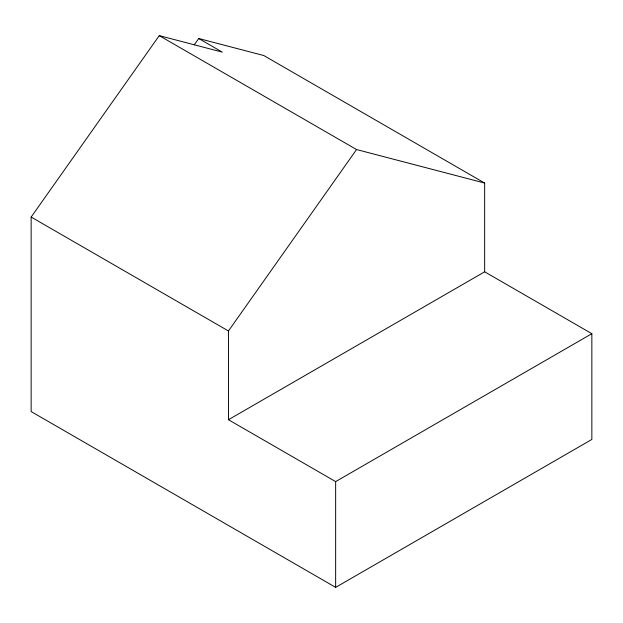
<?xml version="1.0" encoding="UTF-8"?>
<svg xmlns="http://www.w3.org/2000/svg" width="623" height="623" viewBox="0 0 623 623"><rect width="100%" height="100%" fill="white"/><g stroke="black" fill="none" stroke-linecap="round" stroke-linejoin="round"><path stroke-width="0.93" d="M484.655 271.807L484.655 183.061L356.558 149.543L228.454 330.977L228.454 419.723L484.655 271.807L591.85 333.694L591.85 439.449L335.649 587.364L31.15 411.569L31.15 217.061L159.254 35.636L222.271 52.122L198.714 38.517L194.22 44.872M228.454 419.723L335.649 481.61L591.85 333.694M198.714 38.517L263.794 55.54L484.655 183.061M159.254 35.636L356.558 149.543M31.15 217.061L228.454 330.977M335.649 481.61L335.649 587.364"/></g></svg>
